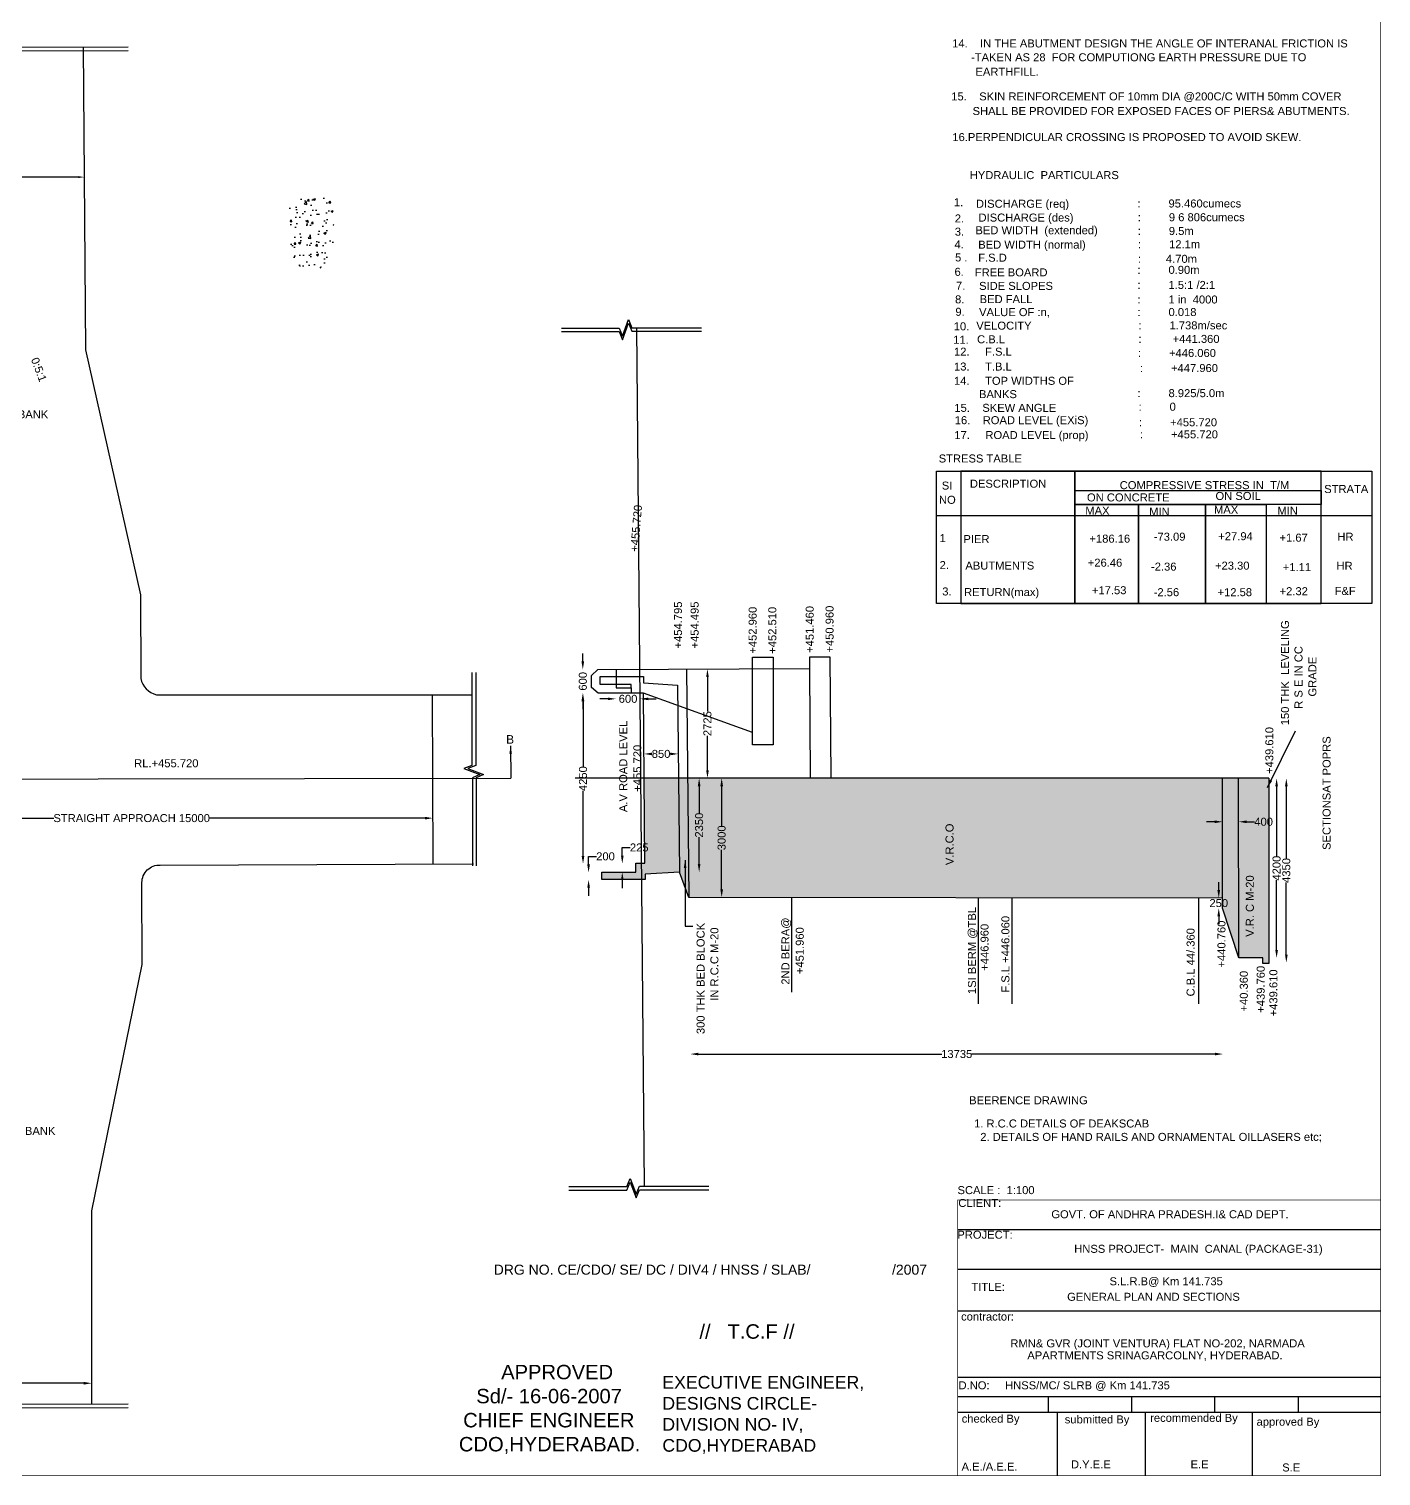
# Model space of a CAD drawing. Header units: inches. Extents: x -59878 to 39915, y -44121 to 15533.
# Drawn here: x 6121 to 39915, y -44121 to -7952 of the extents above; entities that cross this region are included whole.
import ezdxf

# ---------------------------------------------------------------- set-up
doc = ezdxf.new("R2010")
doc.units = ezdxf.units.IN
doc.header["$MEASUREMENT"] = 0
doc.styles.get("Standard").update_dxf_attribs({"font": 'arial.ttf'})
doc.dimstyles.new('ST100', dxfattribs={"dimtxt": 200, "dimasz": 200, "dimexe": 0, "dimexo": 300, "dimgap": 0.09, "dimtad": 0, "dimtih": 1, "dimtoh": 1, "dimdec": 0, "dimzin": 0, "dimdsep": 46, "dimtxsty": 'Standard', "dimcen": 0, "dimse1": 1, "dimse2": 1, "dimadec": 0, "dimazin": 0, "dimtfac": 1, "dimtdec": 0, "dimtofl": 0, "dimtmove": 0, "dimatfit": 3, "dimfxl": 2000, "dimtolj": 1, "dimtzin": 0, "dimarcsym": 0})

# ---------------------------------------------------------------- blocks, each defined once
blk = doc.blocks.new('*D82')
at = {"color": 0, "lineweight": -2, "transparency": 16777216}
for p, q in [((2677, -11654), (4790, -11654)), ((7352, -11654), (5238, -11654))]:
    blk.add_line(p, q, dxfattribs=at)
at = {"color": 0, "transparency": 16777216}
for points in [[(2677, -11629), (2677, -11679), (2527, -11654)], [(7352, -11629), (7352, -11679), (7502, -11654)]]:
    blk.add_solid(points, dxfattribs=at)
at = {"layer": 'Defpoints', "color": 0, "transparency": 16777216}
for p in [(2527, -11656), (7502, -11614), (7502, -11654)]:
    blk.add_point(p, dxfattribs=at)
at = {"color": 0, "transparency": 16777216, "insert": (5014, -11654), "char_height": 150, "attachment_point": 5}
blk.add_mtext('\\A1;5000', dxfattribs=at)
blk = doc.blocks.new('*D114')
at = {"color": 0, "lineweight": -2, "transparency": 16777216}
for p, q in [((1362, -27677), (6746, -27677)), ((16017, -27677), (10633, -27677))]:
    blk.add_line(p, q, dxfattribs=at)
at = {"color": 0, "transparency": 16777216}
for points in [[(1362, -27644), (1362, -27711), (1162, -27677)], [(16017, -27644), (16017, -27711), (16217, -27677)]]:
    blk.add_solid(points, dxfattribs=at)
at = {"layer": 'Defpoints', "color": 0, "transparency": 16777216}
for p in [(1162, -27695), (16217, -27677), (16217, -27695)]:
    blk.add_point(p, dxfattribs=at)
at = {"color": 0, "transparency": 16777216, "insert": (8689, -27677), "char_height": 200, "attachment_point": 5}
blk.add_mtext('\\A1;STRAIGHT APPROACH 15000', dxfattribs=at)
blk = doc.blocks.new('*D120')
at = {"color": 0, "lineweight": -2, "transparency": 16777216}
for p, q in [((2727, -41801), (4811, -41801)), ((7491, -41801), (5408, -41801))]:
    blk.add_line(p, q, dxfattribs=at)
at = {"color": 0, "transparency": 16777216}
for points in [[(2727, -41768), (2727, -41835), (2527, -41801)], [(7491, -41768), (7491, -41835), (7691, -41801)]]:
    blk.add_solid(points, dxfattribs=at)
at = {"layer": 'Defpoints', "color": 0, "transparency": 16777216}
for p in [(2527, -41818), (7691, -41801), (7691, -41818)]:
    blk.add_point(p, dxfattribs=at)
at = {"color": 0, "transparency": 16777216, "insert": (5109, -41801), "char_height": 200, "attachment_point": 5}
blk.add_mtext('\\A1;5000', dxfattribs=at)
blk = doc.blocks.new('*D121')
at = {"color": 0, "lineweight": -2, "transparency": 16777216}
for p, q in [((22852, -33573), (28941, -33573)), ((35765, -33573), (29676, -33573))]:
    blk.add_line(p, q, dxfattribs=at)
at = {"color": 0, "transparency": 16777216}
for points in [[(22852, -33540), (22852, -33607), (22652, -33573)], [(35765, -33540), (35765, -33607), (35965, -33573)]]:
    blk.add_solid(points, dxfattribs=at)
at = {"layer": 'Defpoints', "color": 0, "transparency": 16777216}
for p in [(22652, -33531), (35965, -33531), (35965, -33573)]:
    blk.add_point(p, dxfattribs=at)
at = {"color": 0, "transparency": 16777216, "insert": (29309, -33573), "char_height": 200, "attachment_point": 5}
blk.add_mtext('\\A1;13735', dxfattribs=at)
blk = doc.blocks.new('*D122')
at = {"color": 0, "lineweight": -2, "transparency": 16777216}
for p, q in [((37304, -26882), (37304, -28624)), ((37304, -30971), (37304, -29229))]:
    blk.add_line(p, q, dxfattribs=at)
at = {"color": 0, "transparency": 16777216}
for points in [[(37271, -26882), (37337, -26882), (37304, -26682)], [(37271, -30971), (37337, -30971), (37304, -31171)]]:
    blk.add_solid(points, dxfattribs=at)
at = {"layer": 'Defpoints', "color": 0, "transparency": 16777216}
for p in [(37304, -26682), (37304, -26682), (37304, -31171)]:
    blk.add_point(p, dxfattribs=at)
at = {"color": 0, "transparency": 16777216, "insert": (37304, -28927), "char_height": 200, "attachment_point": 5, "rotation": 90}
blk.add_mtext('\\A1;4200', dxfattribs=at)
blk = doc.blocks.new('*D123')
at = {"color": 0, "lineweight": -2, "transparency": 16777216}
for p, q in [((37547, -26884), (37547, -28683)), ((37547, -31086), (37547, -29287))]:
    blk.add_line(p, q, dxfattribs=at)
at = {"color": 0, "transparency": 16777216}
for points in [[(37514, -26884), (37581, -26884), (37547, -26684)], [(37514, -31086), (37581, -31086), (37547, -31286)]]:
    blk.add_solid(points, dxfattribs=at)
at = {"layer": 'Defpoints', "color": 0, "transparency": 16777216}
for p in [(37547, -26684), (37554, -26684), (37554, -31286)]:
    blk.add_point(p, dxfattribs=at)
at = {"color": 0, "transparency": 16777216, "insert": (37547, -28985), "char_height": 200, "attachment_point": 5, "rotation": 90}
blk.add_mtext('\\A1;4350', dxfattribs=at)
blk = doc.blocks.new('*D124')
at = {"color": 0, "lineweight": -2, "transparency": 16777216}
for p, q in [((35755, -27768), (35555, -27768)), ((36555, -27768), (36755, -27768))]:
    blk.add_line(p, q, dxfattribs=at)
at = {"color": 0, "transparency": 16777216}
for points in [[(35755, -27735), (35755, -27802), (35955, -27768)], [(36555, -27735), (36555, -27802), (36355, -27768)]]:
    blk.add_solid(points, dxfattribs=at)
at = {"layer": 'Defpoints', "color": 0, "transparency": 16777216}
for p in [(35955, -27758), (36355, -27758), (36355, -27768)]:
    blk.add_point(p, dxfattribs=at)
at = {"color": 0, "transparency": 16777216, "insert": (36980, -27768), "char_height": 200, "attachment_point": 5}
blk.add_mtext('\\A1;400', dxfattribs=at)
blk = doc.blocks.new('*D125')
at = {"color": 0, "lineweight": -2, "transparency": 16777216}
for p, q in [((23434, -26878), (23434, -27870)), ((23434, -29459), (23434, -28467))]:
    blk.add_line(p, q, dxfattribs=at)
at = {"color": 0, "transparency": 16777216}
for points in [[(23401, -26878), (23468, -26878), (23434, -26678)], [(23401, -29459), (23468, -29459), (23434, -29659)]]:
    blk.add_solid(points, dxfattribs=at)
at = {"layer": 'Defpoints', "color": 0, "transparency": 16777216}
for p in [(23434, -26678), (23434, -26678), (23435, -29659)]:
    blk.add_point(p, dxfattribs=at)
at = {"color": 0, "transparency": 16777216, "insert": (23434, -28169), "char_height": 200, "attachment_point": 5, "rotation": 90}
blk.add_mtext('\\A1;3000', dxfattribs=at)
blk = doc.blocks.new('*D126')
at = {"color": 0, "lineweight": -2, "transparency": 16777216}
for p, q in [((22871, -26879), (22871, -27552)), ((22871, -28825), (22871, -28152))]:
    blk.add_line(p, q, dxfattribs=at)
at = {"color": 0, "transparency": 16777216}
for points in [[(22837, -26879), (22904, -26879), (22871, -26679)], [(22837, -28825), (22904, -28825), (22871, -29025)]]:
    blk.add_solid(points, dxfattribs=at)
at = {"layer": 'Defpoints', "color": 0, "transparency": 16777216}
for p in [(22842, -26679), (22842, -29025), (22871, -29025)]:
    blk.add_point(p, dxfattribs=at)
at = {"color": 0, "transparency": 16777216, "insert": (22871, -27852), "char_height": 200, "attachment_point": 5, "rotation": 90}
blk.add_mtext('\\A1;2350', dxfattribs=at)
blk = doc.blocks.new('*D127')
at = {"color": 0, "lineweight": -2, "transparency": 16777216}
for p, q in [((20950, -28611), (20950, -28411)), ((20950, -28411), (21150, -28411)), ((20950, -29227), (20950, -29427))]:
    blk.add_line(p, q, dxfattribs=at)
at = {"color": 0, "transparency": 16777216}
for points in [[(20917, -28611), (20984, -28611), (20950, -28811)], [(20917, -29227), (20984, -29227), (20950, -29027)]]:
    blk.add_solid(points, dxfattribs=at)
at = {"layer": 'Defpoints', "color": 0, "transparency": 16777216}
for p in [(20950, -28811), (20962, -28811), (20962, -29027)]:
    blk.add_point(p, dxfattribs=at)
at = {"color": 0, "transparency": 16777216, "insert": (21374, -28411), "char_height": 200, "attachment_point": 5}
blk.add_mtext('\\A1;225', dxfattribs=at)
blk = doc.blocks.new('*D128')
at = {"color": 0, "lineweight": -2, "transparency": 16777216}
for p, q in [((20108, -28833), (20108, -28633)), ((20108, -28633), (20308, -28633)), ((20108, -29417), (20108, -29617))]:
    blk.add_line(p, q, dxfattribs=at)
at = {"color": 0, "transparency": 16777216}
for points in [[(20075, -28833), (20142, -28833), (20108, -29033)], [(20075, -29417), (20142, -29417), (20108, -29217)]]:
    blk.add_solid(points, dxfattribs=at)
at = {"layer": 'Defpoints', "color": 0, "transparency": 16777216}
for p in [(20108, -29033), (20119, -29033), (20119, -29217)]:
    blk.add_point(p, dxfattribs=at)
at = {"color": 0, "transparency": 16777216, "insert": (20531, -28633), "char_height": 200, "attachment_point": 5}
blk.add_mtext('\\A1;200', dxfattribs=at)
blk = doc.blocks.new('*D129')
at = {"color": 0, "lineweight": -2, "transparency": 16777216}
for p, q in [((19969, -24760), (19969, -26387)), ((19969, -28620), (19969, -26992))]:
    blk.add_line(p, q, dxfattribs=at)
at = {"color": 0, "transparency": 16777216}
for points in [[(19935, -24760), (20002, -24760), (19969, -24560)], [(19935, -28620), (20002, -28620), (19969, -28820)]]:
    blk.add_solid(points, dxfattribs=at)
at = {"layer": 'Defpoints', "color": 0, "transparency": 16777216}
for p in [(19969, -24560), (19987, -24560), (19987, -28820)]:
    blk.add_point(p, dxfattribs=at)
at = {"color": 0, "transparency": 16777216, "insert": (19969, -26690), "char_height": 200, "attachment_point": 5, "rotation": 90}
blk.add_mtext('\\A1;4250', dxfattribs=at)
blk = doc.blocks.new('*D130')
at = {"color": 0, "lineweight": -2, "transparency": 16777216}
for p, q in [((19964, -23760), (19964, -23560)), ((19964, -24755), (19964, -24955))]:
    blk.add_line(p, q, dxfattribs=at)
at = {"color": 0, "transparency": 16777216}
for points in [[(19930, -23760), (19997, -23760), (19964, -23960)], [(19930, -24755), (19997, -24755), (19964, -24555)]]:
    blk.add_solid(points, dxfattribs=at)
at = {"layer": 'Defpoints', "color": 0, "transparency": 16777216}
for p in [(19964, -23960), (19968, -23960), (19968, -24555)]:
    blk.add_point(p, dxfattribs=at)
at = {"color": 0, "transparency": 16777216, "insert": (19964, -24257), "char_height": 200, "attachment_point": 5, "rotation": 90}
blk.add_mtext('\\A1;600', dxfattribs=at)
blk = doc.blocks.new('*D131')
at = {"color": 0, "lineweight": -2, "transparency": 16777216}
for p, q in [((21693, -26072), (21700, -26072)), ((22148, -26072), (22141, -26072))]:
    blk.add_line(p, q, dxfattribs=at)
at = {"color": 0, "transparency": 16777216}
for points in [[(21693, -26039), (21693, -26106), (21493, -26072)], [(22148, -26039), (22148, -26106), (22348, -26072)]]:
    blk.add_solid(points, dxfattribs=at)
at = {"layer": 'Defpoints', "color": 0, "transparency": 16777216}
for p in [(21493, -26081), (22348, -26072), (22348, -26072)]:
    blk.add_point(p, dxfattribs=at)
at = {"color": 0, "transparency": 16777216, "insert": (21920, -26072), "char_height": 200, "attachment_point": 5}
blk.add_mtext('\\A1;850', dxfattribs=at)
blk = doc.blocks.new('*D132')
at = {"color": 0, "lineweight": -2, "transparency": 16777216}
for p, q in [((20591, -24696), (20391, -24696)), ((21598, -24696), (21798, -24696))]:
    blk.add_line(p, q, dxfattribs=at)
at = {"color": 0, "transparency": 16777216}
for points in [[(20591, -24663), (20591, -24729), (20791, -24696)], [(21598, -24663), (21598, -24729), (21398, -24696)]]:
    blk.add_solid(points, dxfattribs=at)
at = {"layer": 'Defpoints', "color": 0, "transparency": 16777216}
for p in [(20791, -24705), (21398, -24696), (21398, -24705)]:
    blk.add_point(p, dxfattribs=at)
at = {"color": 0, "transparency": 16777216, "insert": (21095, -24696), "char_height": 200, "attachment_point": 5}
blk.add_mtext('\\A1;600', dxfattribs=at)
blk = doc.blocks.new('*D133')
at = {"color": 0, "lineweight": -2, "transparency": 16777216}
for p, q in [((23079, -24151), (23079, -25013)), ((23079, -26479), (23079, -25616))]:
    blk.add_line(p, q, dxfattribs=at)
at = {"color": 0, "transparency": 16777216}
for points in [[(23046, -24151), (23112, -24151), (23079, -23951)], [(23046, -26479), (23112, -26479), (23079, -26679)]]:
    blk.add_solid(points, dxfattribs=at)
at = {"layer": 'Defpoints', "color": 0, "transparency": 16777216}
for p in [(23079, -23951), (23084, -23951), (23094, -26679)]:
    blk.add_point(p, dxfattribs=at)
at = {"color": 0, "transparency": 16777216, "insert": (23079, -25315), "char_height": 200, "attachment_point": 5, "rotation": 90}
blk.add_mtext('\\A1;2725', dxfattribs=at)
blk = doc.blocks.new('*D134')
at = {"color": 0, "lineweight": -2, "transparency": 16777216}
for p, q in [((35858, -29476), (35858, -29276)), ((35858, -30127), (35858, -30327))]:
    blk.add_line(p, q, dxfattribs=at)
at = {"color": 0, "transparency": 16777216}
for points in [[(35825, -29476), (35891, -29476), (35858, -29676)], [(35825, -30127), (35891, -30127), (35858, -29927)]]:
    blk.add_solid(points, dxfattribs=at)
at = {"layer": 'Defpoints', "color": 0, "transparency": 16777216}
for p in [(35858, -29676), (35955, -29927), (35956, -29676)]:
    blk.add_point(p, dxfattribs=at)
at = {"color": 0, "transparency": 16777216, "insert": (35858, -29801), "char_height": 200, "attachment_point": 5}
blk.add_mtext('\\A1;250', dxfattribs=at)

msp = doc.modelspace()

# ---------------------------------------------------------------- hatches: boundary and pattern name
h = msp.add_hatch()
h.set_pattern_fill('AR-CONC', color=256, scale=75, style=0)
h.set_pattern_definition([(50, (-1705.05, -964.7), (537.945, -47.064), [56.25, -618.75]), (355, (-1705.05, -964.7), (-104.064, 564.144), [45, -495]), (100.4514, (-1660.2, -968.63), (433.882, 517.08), [47.805, -525.857]), (46.1842, (-1705.05, -814.7), (800.43, -124.14), [84.375, -928.125]), (96.6356, (-1638.35, -825.05), (700.997, 730.588), [71.708, -788.785]), (351.184, (-1705.05, -814.7), (700.996, 730.59), [67.5, -742.5]), (21, (-1630.05, -852.2), (447.68, -301.964), [56.25, -618.75]), (326, (-1630.05, -852.2), (182.486, 543.863), [45, -495]), (71.4514, (-1592.75, -877.37), (630.167, 241.898), [47.805, -525.857]), (37.5, (-1705.05, -964.7), (9.1199, 249.6704), [0, -489, 0, -502.5, 0, -496.875]), (7.5, (-1705.05, -964.7), (197.302, 295.8088), [0, -286.5, 0, -477.75, 0, -189.375]), (327.5, (-1872.3, -964.7), (400.3668, -16.9162), [0, -187.5, 0, -585, 0, -776.25]), (317.5, (-1947.3, -964.7), (437.3896, 75.079), [0, -243.75, 0, -388.5, 0, -551.25])])
h.paths.add_polyline_path([(13734.3, -13428.7), (13440.8, -13428.7, -0.9984399), (12939.2, -13428.7), (12650.7, -13428.7), (12651.2, -13535.5, 0.9010934)])
h.paths.add_polyline_path([(13440.8, -13428.7), (13189.9, -13428.7), (13190, -13679.1, 0.4137563)], flags=16)
h.paths.add_polyline_path([(13189.9, -13428.7), (12939.2, -13428.7, 0.4137563), (13190, -13679.1)])
h.paths.add_polyline_path([(12939, -13333.1), (12650.1, -13333.1), (12650.7, -13428.7), (12939.2, -13428.7, -0.000022)])
h.paths.add_polyline_path([(12938.9, -13213.7), (12649.5, -13213.7), (12650.1, -13333.1), (12939, -13333.1, -0.0000275)])
h.paths.add_polyline_path([(13189.9, -13213.7), (12938.9, -13213.7, 0.0000275), (12939, -13333.1), (13189.9, -13333.1)])
h.paths.add_polyline_path([(13189.9, -13333.1), (12939, -13333.1, 0.000022), (12939.2, -13428.7), (13189.9, -13428.7)])
h.paths.add_polyline_path([(13440.9, -13333.1), (13189.9, -13333.1), (13189.9, -13428.7), (13440.8, -13428.7, 0.0000294)])
h.paths.add_polyline_path([(13441.1, -13213.7), (13189.9, -13213.7), (13189.9, -13333.1), (13440.9, -13333.1, 0.0000367)])
h.paths.add_polyline_path([(13735.4, -13213.7), (13441.1, -13213.7, -0.0000367), (13440.9, -13333.1), (13734.8, -13333.1, 0.0001312)])
h.paths.add_polyline_path([(13734.8, -13333.1), (13440.9, -13333.1, -0.0000294), (13440.8, -13428.7), (13734.3, -13428.7, 0.0001051)])
h.paths.add_polyline_path([(13737.9, -12158.5), (13441.8, -12158.6, -0.0003241), (13441.1, -13213.7), (13735.4, -13213.7, 0.0011601)])
h.paths.add_polyline_path([(13441.8, -12158.6), (13189.7, -12158.7), (13189.9, -13213.7), (13441.1, -13213.7, 0.0003241)])
h.paths.add_polyline_path([(13189.7, -12158.7), (12937.9, -12158.8, 0.0002432), (12938.9, -13213.7), (13189.9, -13213.7)])
h.paths.add_polyline_path([(12937.9, -12158.8), (12643.7, -12158.9), (12649.5, -13213.7), (12938.9, -13213.7, -0.0002432)])
h = msp.add_hatch()
h.set_pattern_fill('AR-CONC', color=256, scale=75, style=0)
h.set_pattern_definition([(50, (0, 0), (537.945, -47.064), [56.25, -618.75]), (355, (0, 0), (-104.0635, 564.144), [45, -495]), (100.4514, (44.83, -3.9), (433.882, 517.0797), [47.805, -525.8566]), (46.1842, (0, 150), (800.431, -124.139), [84.375, -928.125]), (96.6356, (66.7, 139.66), (700.997, 730.588), [71.708, -788.785]), (351.1842, (0, 150), (700.996, 730.589), [67.5, -742.5]), (21, (75, 112.5), (447.6803, -301.964), [56.25, -618.75]), (326, (75, 112.5), (182.4865, 543.8625), [45, -495]), (71.4514, (112.3, 87.34), (630.167, 241.898), [47.805, -525.8566]), (37.5, (0, 0), (9.1199, 249.6704), [0, -489, 0, -502.5, 0, -496.875]), (7.5, (0, 0), (197.3022, 295.8088), [0, -286.5, 0, -477.75, 0, -189.375]), (327.5, (-167.25, 0), (400.3668, -16.91615), [0, -187.5, 0, -585, 0, -776.25]), (317.5, (-242.25, 0), (437.3896, 75.0787), [0, -243.75, 0, -388.5, 0, -551.25])])
h.paths.add_polyline_path([(37106, -26675.4), (36354.8, -26675.5), (36355.8, -31169.6), (36963, -31169.6), (36963, -31313.2), (37106, -31313.2)])
h.paths.add_polyline_path([(36354.8, -26675.5), (35954.7, -26675.6), (35955.4, -29675.8), (35955.4, -29926.6), (36355.8, -31169.6)])
h.paths.add_polyline_path([(35954.7, -26675.6), (22585.1, -26678.7), (22615.4, -29657.7), (35955.4, -29675.8)])
h.paths.add_polyline_path([(22585.1, -26678.7), (22354.1, -26678.7), (22378.3, -29024.6), (22615.4, -29657.7)])
h.paths.add_polyline_path([(22354.1, -26678.7), (21498.3, -26678.9), (21517, -28805.4), (21427.2, -28805.4), (21430.9, -29208.1), (21519.4, -29208.1), (21519.4, -29076.2), (22378.3, -29024.6)])
h.paths.add_polyline_path([(21427.2, -28805.4), (21286.4, -28805.4), (21286.4, -29026.9), (20437.9, -29026.9), (20437.9, -29208.1), (21430.9, -29208.1)])
h.paths.add_polyline_path([(36705.2, -27616.3), (37254.4, -27616.3), (37254.4, -27920.5), (36705.2, -27920.5)], flags=9)
h.paths.add_polyline_path([(35585.8, -29649.1), (36130.4, -29649.1), (36130.4, -29953.3), (35585.8, -29953.3)], flags=9)
h.paths.add_polyline_path([(23282.3, -28516.9), (23282.3, -27820.4), (23586.7, -27820.4), (23586.7, -28516.9)], flags=24)
h.paths.add_polyline_path([(22718.4, -28201.8), (22718.4, -27501.8), (23022.7, -27501.8), (23022.7, -28201.8)], flags=24)
h.paths.add_polyline_path([(21100.3, -28258.6), (21647.1, -28258.6), (21647.1, -28562.9), (21100.3, -28562.9)], flags=9)

# ---------------------------------------------------------------- linework, layer by layer
at = {"color": 7, "const_width": 15}
for points in [[(-59870.1, 15525.2), (39907.1, 15525.2), (39907.1, -44113.2), (-59870.1, -44113.2)], [(29333.8, -37222.1), (39907.1, -37222.1), (39907.1, -44113.2), (29333.8, -44113.2)]]:
    msp.add_lwpolyline(points, close=True, dxfattribs=at)
at = {"color": 7}
for points in [[(-43119.7, -8466.6), (-13665.7, -8438.4), (-13544.4, -8148.1), (-13294.8, -8790.1), (-13171.8, -8440.1), (8604.7, -8396.1)], [(-43119.7, -8557.8), (-13665.7, -8529.6), (-13544.4, -8239.3), (-13294.8, -8881.3), (-13171.8, -8531.3), (8604.7, -8487.3)], [(19433.7, -15428.4), (20871.4, -15428.4), (20954.9, -15630.1), (21106.2, -15218.1), (21186.2, -15419.7), (22929, -15419.7)], [(19433.7, -15517), (20871.4, -15517), (20954.9, -15718.7), (21106.2, -15306.7), (21186.2, -15508.4), (22929, -15508.4)], [(21305.1, -15419.7), (21500.8, -36874.3)], [(37106, -26675.4), (37106, -31313.2), (36963, -31313.2), (36963, -31169.6), (36355.8, -31169.6), (35955.4, -29926.6), (35955.4, -29675.8), (22615.4, -29657.7), (22378.3, -29024.6), (21519.4, -29076.2), (21519.4, -29208.1), (20437.9, -29208.1), (20437.9, -29026.9), (21286.4, -29026.9), (21286.4, -28805.4), (21517, -28805.4), (21479.5, -24552.5), (20345.7, -24552.5), (20179.2, -24415.5), (20179.2, -24110.7), (20337.9, -23961.5), (25633.8, -23940.8), (25633.8, -23642.7), (26137.7, -23642.7), (26161.7, -26656.4)], [(17193.8, -24033.4), (17193.8, -26363.5), (16993.3, -26439), (17386, -26590.1), (17205.3, -26672.8), (17205.3, -28868)], [(17287.6, -24033.4), (17287.6, -26363.5), (17087.1, -26439), (17479.8, -26590.1), (17299.1, -26672.8), (17299.1, -28868)], [(21172.2, -24420), (21172.2, -24338.1), (20399.7, -24338.1), (20399.7, -24137.2), (21479.1, -24137.2), (21479.1, -24295.8), (22330.2, -24357.3), (22378.3, -29024.6)], [(20793.8, -23959.7), (20793.8, -24420), (21172.2, -24420), (21172.2, -24552.5)], [(22557.4, -23952.8), (22615.4, -29657.7)], [(25656.1, -26655.4), (25633.8, -23940.8)], [(16199.9, -24592.5), (16215.5, -28825.4)], [(24201.4, -25535.4), (21479.5, -24552.5)], [(-48881.4, -26785.1), (18166.9, -26680.7)], [(21498.3, -26678.9), (19770.4, -26678.9)], [(37106, -26675.4), (21498.3, -26678.9)], [(35955.4, -29675.8), (35954.7, -26675.6)], [(36355.8, -31169.6), (36354.8, -26675.5)], [(25177.9, -29661.2), (25177.9, -32022.4)], [(29846.4, -29667.5), (29846.4, -32314.2)], [(30685.2, -29668.7), (30685.2, -32317.2)], [(35352.9, -29675), (35352.9, -32314.2)], [(19612.4, -36885.7), (21062.2, -36885.7), (21147.3, -36680.4), (21300.9, -37072.1), (21381, -36872.9), (23116.1, -36872.9)], [(19612.4, -36977), (21062.2, -36977), (21147.3, -36771.6), (21300.9, -37163.4), (21381, -36964.2), (23116.1, -36964.2)], [(29333.8, -37955.8), (39907.1, -37955.8)], [(29333.8, -38949.4), (39907.1, -38949.4)], [(29333.8, -39988), (39907.1, -39988)], [(29333.8, -41652.2), (39907.1, -41652.2)], [(-43119.7, -42386.6), (-13665.7, -42358.3), (-13544.4, -42068), (-13294.8, -42710.1), (-13171.8, -42360), (8604.7, -42316.1)], [(-43119.7, -42477.8), (-13665.7, -42449.5), (-13544.4, -42159.2), (-13294.8, -42801.3), (-13171.8, -42451.2), (8604.7, -42407.3)], [(29333.8, -42134.8), (39907.1, -42134.8)], [(31597.8, -42134.8), (31597.8, -42527.3)], [(33675, -42134.8), (33675, -42527.3)], [(35750.4, -42134.8), (35750.4, -42527.3)], [(37839.5, -42134.8), (37839.5, -42527.3)], [(29333.8, -42527.3), (39907.1, -42527.3)], [(31823.4, -42527.3), (31823.4, -44113.2)], [(34022.2, -42527.3), (34022.2, -44113.2)], [(36696, -42527.3), (36696, -44113.2)]]:
    msp.add_lwpolyline(points, dxfattribs=at)
for points in [[(7474.4, -8398.4), (7538.2, -15971.3), (8908.3, -22097.5), (8917.5, -24185.6, 0.2971129), (9311.9, -24592.5), (17203, -24592.5)], [(7691.4, -42317.9), (7691.4, -37490.3), (8954.4, -31336.1), (8944.9, -29288.1, -0.4298933), (9402.1, -28850.5), (17234.6, -28821.6)]]:
    msp.add_lwpolyline(points, format="xyb", dxfattribs=at)
for points in [[(28806.5, -19004.2), (39681.8, -19004.2), (39681.8, -22310.6), (28806.5, -22310.6)], [(28806.5, -19004.2), (29410, -19004.2), (29410, -22310.6), (28806.5, -22310.6)], [(28806.5, -19004.2), (39681.8, -19004.2), (39681.8, -20119.4), (28806.5, -20119.4)], [(32258.7, -19004.2), (29410, -19004.2), (29410, -22310.6), (32258.7, -22310.6)], [(38416.9, -19004.2), (32258.7, -19004.2), (32258.7, -22310.6), (38416.9, -22310.6)], [(32258.7, -19484.7), (38416.9, -19484.7), (38416.9, -19839.4), (32258.7, -19839.4)], [(32258.7, -19839.4), (33853.3, -19839.4), (33853.3, -22310.6), (32258.7, -22310.6)], [(33853.3, -19839.4), (35523.5, -19839.4), (35523.5, -22310.6), (33853.3, -22310.6)], [(35523.5, -19839.4), (37045.2, -19839.4), (37045.2, -22310.6), (35523.5, -22310.6)]]:
    msp.add_lwpolyline(points, close=True)
msp.add_lwpolyline([(24201.4, -23651.6), (24724.7, -23651.6), (24724.7, -25843.2), (24201.4, -25843.2)], close=True, dxfattribs=at)

# ---------------------------------------------------------------- texts
for s, height, p in [('  14.    IN THE ABUTMENT DESIGN THE ANGLE OF INTERANAL FRICTION IS ', 200, (29038.7, -8413.8)), ('  -TAKEN AS 28  FOR COMPUTIONG EARTH PRESSURE DUE TO', 200, (29511, -8759.8)), ('  EARTHFILL.', 200, (29621.8, -9121.2)), ('   15.    SKIN REINFORCEMENT OF 10mm DIA @200C/C WITH 50mm COVER', 200, (28939.7, -9737.8)), ('   SHALL BE PROVIDED FOR EXPOSED FACES OF PIERS& ABUTMENTS.', 200, (29472.6, -10104)), ('   16.PERPENDICULAR CROSSING IS PROPOSED TO AVOID SKEW.', 200, (28966.9, -10754.8)), ('  HYDRAULIC  PARTICULARS   ', 200, (29479.5, -11705.1)), ('   1.', 200, (29005.9, -12382.9)), (' DISCHARGE (req)', 200, (29712.4, -12421)), ('    :         95.460cumecs', 200, (33515.7, -12414.5)), ('   2.', 200, (29028.2, -12787.5)), ('  DISCHARGE (des)', 200, (29698.3, -12766.3)), ('    :         9 6 806cumecs', 200, (33524.5, -12757.9)), ('   3.', 200, (29028.2, -13118.7)), ('  BED WIDTH  (extended)', 200, (29620.7, -13083.5)), ('    :         9.5m', 200, (33524.5, -13101.4)), ('   4.', 200, (29021.1, -13435.8)), ('  BED WIDTH (normal)', 200, (29691.2, -13442.9)), ('     :         12.1m', 200, (33452.5, -13433.3)), ('   5 .', 200, (29035.3, -13762.4)), ('   F.S.D', 200, (29613.8, -13769.4)), ('    :        4.70m', 200, (33527.9, -13797.3)), ('   6.           ', 200, (29021.2, -14121.8)), ('   FREE BOARD', 200, (29529.1, -14135.9)), ('    :         0.90m', 200, (33515.3, -14073.4)), ('   7.', 200, (29056.5, -14472.5)), ('   SIDE SLOPES', 200, (29634.9, -14474.2)), ('    :         1.5:1 /2:1', 200, (33515.3, -14449.9)), ('   8.', 200, (29035.4, -14810.8)), ('  BED FALL', 200, (29726.6, -14805.4)), ('    :         1 in  4000', 200, (33515.3, -14813.9)), ('   9.                        ', 200, (29042.4, -15120.9)), ('   VALUE OF :n,', 200, (29634.9, -15129.6)), ('    :         0.018', 200, (33515.3, -15127.6)), ('   10.', 200, (29001.8, -15484.3)), ('    VELOCITY', 200, (29486.8, -15467.9)), ('    :         1.738m/sec', 200, (33540.8, -15460.6)), ('   11. ', 200, (28988.3, -15821.2)), (' C.B.L', 200, (29740.1, -15808.7)), ('    :          +441.360', 200, (33540.8, -15799.4)), ('   12.     F.S.L', 200, (29008.4, -16117.3)), ('    :         +446.060', 200, (33528.2, -16150.8)), ('   13.     T.B.L', 200, (29008.4, -16489.9)), ('    :         +447.960', 200, (33578.5, -16527.3)), ('   14.     TOP WIDTHS OF  ', 200, (29008.4, -16846.4)), ('   BANKS', 200, (29633.1, -17179.4)), ('    :         8.925/5.0m', 200, (33515.7, -17154.8)), ('   15.    SKEW ANGLE', 200, (29016.6, -17522)), ('     :         0', 200, (33465.4, -17493.7)), (' RIGHT BANK', 200, (4819.2, -17684.2)), ('   16.    ROAD LEVEL (EXiS)     ', 200, (29026.6, -17830.2)), ('     :         +455.720', 200, (33478, -17882.8)), ('   17.     ROAD LEVEL (prop)', 200, (29016.6, -18202)), ('    :         +455.720', 200, (33578.5, -18184)), ('   STRESS TABLE', 200, (28625.5, -18788)), ('   SI', 200, (28702.9, -19464.9)), ('   DESCRIPTION', 200, (29405.6, -19417.6)), ('   COMPRESSIVE STRESS IN  T/M', 200, (33149.8, -19454.4)), ('   ON SOIL', 200, (35543.7, -19724.2)), ('     STRATA', 200, (38105.1, -19550.1)), ('    NO', 200, (28555.6, -19820.6)), ('      MAX', 200, (32057.2, -20092.2)), ('    ON CONCRETE', 200, (32253.7, -19761)), ('      MAX', 200, (35273.6, -20067.6)), ('      MIN ', 200, (36857.3, -20092.2)), ('      MIN', 200, (33653.2, -20116.7)), ('     1', 200, (28494.2, -20777.2)), ('   PIER', 200, (29243.1, -20801.8)), (' +186.16', 200, (32548.3, -20791.3)), (' -73.09', 200, (34156.5, -20742.2)), ('     +27.94', 200, (35457.8, -20729.9)), ('    +1.67', 200, (37066, -20766.7)), ('       HR', 200, (38278.8, -20742.6)), ('     2.', 200, (28494.2, -21451.8)), ('   ABUTMENTS', 200, (29292.2, -21464.1)), ('   +26.46', 200, (32351.9, -21392.2)), ('  -2.36', 200, (34009.2, -21490.4)), ('   +23.30', 200, (35531.4, -21465.8)), ('   +1.11', 200, (37226.3, -21502.9)), ('       HR', 200, (38257.1, -21469.6)), ('    3.', 200, (28637.1, -22110.9)), ('    RETURN(max)', 200, (29181.7, -22126.4)), ('     +17.53', 200, (32300.8, -22080.2)), ('    -2.56', 200, (33921.3, -22129.2)), ('    +12.58', 200, (35517.2, -22129.2)), ('  +2.32', 200, (37223.6, -22104.7)), ('     F&F', 200, (38365.6, -22098.3)), (' RL.+455.720', 200, (8673.2, -26405.5)), (' BEERENCE DRAWING', 200, (29541.7, -34828.9)), (' RIGHT BANK', 200, (4996.9, -35594.2)), (' 1. R.C.C DETAILS OF DEAKSCAB        ', 200, (29664.4, -35408.9)), (' 2. DETAILS OF HAND RAILS AND ORNAMENTAL OILLASERS etc;', 200, (29819.8, -35743.9)), ('    SCALE :  1:100', 200, (29018.5, -37074)), ('    CLIENT:', 200, (29039.1, -37394.9)), ('   GOVT. OF ANDHRA PRADESH.I& CAD DEPT.', 200, (31440.9, -37677.1)), ('   PROJECT:', 200, (29092.1, -38188.5)), ('    HNSS PROJECT-  MAIN  CANAL (PACKAGE-31)', 200, (31935.4, -38541.2)), (' DRG NO. CE/CDO/ SE/ DC / DIV4 / HNSS / SLAB/                     /2007', 250, (17640.1, -39087.4)), ('     TITLE:', 200, (29286.3, -39493.4)), ('    S.L.R.B@ Km 141.735', 200, (32818.4, -39352.3)), ('    GENERAL PLAN AND SECTIONS', 200, (31758.8, -39740.3)), ('     contractor:', 200, (29030.4, -40234)), ('   RMN& GVR (JOINT VENTURA) FLAT NO-202, NARMADA', 200, (30416.6, -40904.1)), ('   APARTMENTS SRINAGARCOLNY, HYDERABAD.', 200, (30840.4, -41203.9)), ('       D.NO:     HNSS/MC/ SLRB @ Km 141.735', 200, (28810.6, -41952.4)), ('    checked By', 200, (29123.4, -42785.5)), ('    submitted By', 200, (31698.8, -42804.9)), ('    recommended By', 200, (33833.4, -42766.2)), (' approved By', 200, (36726.2, -42862.2)), ('      D.Y.E.E', 200, (31698.8, -43928.8)), ('         E.E', 200, (34454.4, -43928.8)), ('    A.E./A.E.E.', 200, (29119.7, -43986.9)), ('      S.E', 200, (36978.5, -44005.4))]:
    msp.add_text(s, height=height, dxfattribs=at).set_placement(p)
for s, rotation, p in [(' 0:5:1', 290.61322, (6139.5, -16136.9)), ('+455.720', 85.32622, (21348.8, -21025.7)), (' +454.795', 90, (22442.8, -23514.3)), (' +454.495', 90, (22858.5, -23514.3)), ('+452.960', 90, (24308.1, -23566.2)), ('+452.510', 90, (24799.7, -23568.6)), ('+451.460', 90, (25734.2, -23547.5)), ('+450.960', 90, (26231.2, -23539.1)), ('150 THK  LEVELING', 90, (37614.2, -25355.9)), ('R S E IN CC', 90, (37951.2, -24944.3)), (' GRADE', 90, (38298.3, -24714.8)), ('A.V ROAD LEVEL', 90, (21073.8, -27525.7)), ('+439.610', 90, (37222.1, -26572.4)), (' SECTIONSAT POPRS', 90, (38653, -28549.5)), ('+455.720', 90, (21426.6, -27016.9)), ('V.R.C.O', 90, (29229.4, -28851.8)), ('V.R. C M-20', 90, (36734.7, -30642.9)), ('1SI BERM @TBL', 90, (29789.6, -32073.8)), ('300 THK BED BLOCK', 90, (23007.7, -33074.9)), ('2ND BERA@', 90, (25128.8, -31839.3)), ('+446.960', 90, (30104.4, -31491)), ('F.S.L +446.060', 90, (30625.9, -32039)), ('+440.760', 90, (36025.7, -31411.2)), ('IN R.C.C M-20', 90, (23352.8, -32241.7)), ('+451.960', 90, (25485.7, -31575.9)), ('C.B.L 44/.360', 90, (35254.1, -32133.4)), ('+439.760', 90, (37006.3, -32540.9)), ('+40.360', 90, (36583.9, -32510.8)), ('+439.610', 90, (37323.1, -32631.3))]:
    msp.add_text(s, height=200, rotation=rotation, dxfattribs=at).set_placement(p)
for s, height, p in [('B', 212.8, (18048.5, -25815)), ('  //   T.C.F //', 360.533, (22599.5, -40687.6))]:
    msp.add_text(s, height=height).set_placement(p)
at = {"attachment_point": 1}
for s, insert, char_height, width in [('\\pi776.2294;   APPROVED     \\P\\pi574.93572;Sd/- 16-06-2007       \\P\\pi247.11107;CHIEF ENGINEER        \\P\\pi139.76264;CDO,HYDERABAD.', (16726.7, -41340.8), 360.533, 4744.384), ('EXECUTIVE ENGINEER,       DESIGNS CIRCLE-       DIVISION NO- IV,\\PCDO,HYDERABAD', (21951.9, -41618.9), 315.467, 5797.816)]:
    msp.add_mtext(s, dxfattribs=dict(at, insert=insert, char_height=char_height, width=width))

# ---------------------------------------------------------------- dimensions: what is measured, and where the dimension line sits
at = {"color": 7}
for base, p1, p2, text, override, picture, middle in [((7501.5, -11653.8), (2526.6, -11656.1), (7501.5, -11614.2), '5000', {"dimtxt": 150, "dimasz": 150}, '*D82', (5014.1, -11653.8)), ((21398.3, -24695.8), (20790.9, -24705.5), (21398.3, -24705.5), '600', {"dimtih": 0}, '*D132', (21094.6, -24695.8)), ((22347.9, -26072.3), (21493, -26081.1), (22347.9, -26072.3), '850', {"dimtih": 0}, '*D131', (21920.4, -26072.3)), ((36355.1, -27768.4), (35955, -27757.9), (36355.1, -27757.8), '400', {"dimtih": 0}, '*D124', (36979.8, -27768.4))]:
    dim = msp.add_linear_dim(base=base, p1=p1, p2=p2, text=text, dimstyle='ST100', override=override, dxfattribs=at)
    dim.commit()
    dim.dimension.update_dxf_attribs({"geometry": picture, "text_midpoint": middle})
for base, p1, p2, text, picture, middle in [((19963.7, -23960.1), (19967.9, -24554.6), (19967.9, -23960.1), '600', '*D130', (19963.7, -24257.3)), ((23078.9, -23950.7), (23094.2, -26678.6), (23083.6, -23950.7), '2725', '*D133', (23078.9, -25314.7)), ((19968.7, -24559.5), (19987.3, -28819.7), (19987.3, -24559.5), '4250', '*D129', (19968.7, -26689.6)), ((22870.6, -29025), (22841.8, -26678.6), (22841.8, -29025), '2350', '*D126', (22870.6, -27851.8)), ((23434.5, -26678.5), (23434.7, -29658.8), (23434.1, -26678.5), '3000', '*D125', (23434.5, -28168.7)), ((37304.1, -26682), (37304.4, -31171.1), (37304.4, -26682), '4200', '*D122', (37304.1, -28926.5)), ((37547.2, -26684.2), (37553.8, -31285.9), (37553.8, -26684.2), '4350', '*D123', (37547.2, -28985.1)), ((20108.3, -29033), (20118.5, -29217), (20118.5, -29033), '200', '*D128', (20530.7, -28633)), ((20950.2, -28810.8), (20961.8, -29026.9), (20961.8, -28810.8), '225', '*D127', (21373.7, -28410.8))]:
    dim = msp.add_linear_dim(base=base, p1=p1, p2=p2, angle=90, text=text, dimstyle='ST100', override={"dimtih": 0}, dxfattribs=at)
    dim.commit()
    dim.dimension.update_dxf_attribs({"geometry": picture, "text_midpoint": middle})
for base, p1, p2, text, picture, middle in [((16217.2, -27677.4), (1161.5, -27695.4), (16217.2, -27695.4), 'STRAIGHT APPROACH 15000', '*D114', (8689.4, -27677.4)), ((35965, -33573.3), (22652.3, -33530.8), (35965, -33530.8), '13735', '*D121', (29308.7, -33573.3)), ((7691.4, -41801.2), (2527.3, -41817.8), (7691.4, -41817.8), '5000', '*D120', (5109.3, -41801.2))]:
    dim = msp.add_linear_dim(base=base, p1=p1, p2=p2, text=text, dimstyle='ST100', dxfattribs=at)
    dim.commit()
    dim.dimension.update_dxf_attribs({"geometry": picture, "text_midpoint": middle})
dim = msp.add_linear_dim(base=(35858.1, -29675.8), p1=(35955.4, -29926.6), p2=(35955.7, -29675.8), angle=90, text='250', dimstyle='ST100', dxfattribs=at)
dim.commit()
dim.dimension.update_dxf_attribs({"geometry": '*D134', "text_midpoint": (35858.1, -29801.2)})

# ---------------------------------------------------------------- leaders
for points in [[(37076.2, -26910.3), (37779, -25497.4)], [(18158.3, -25865.9), (18166.9, -26680.7)], [(22520.4, -28723.4), (22520.4, -30377.4), (22713, -30377.4)]]:
    msp.add_leader(points, dimstyle='ST100', override={"dimgap": 0.09, "dimtad": 0}, dxfattribs=at)

doc.saveas('drawing.dxf')
